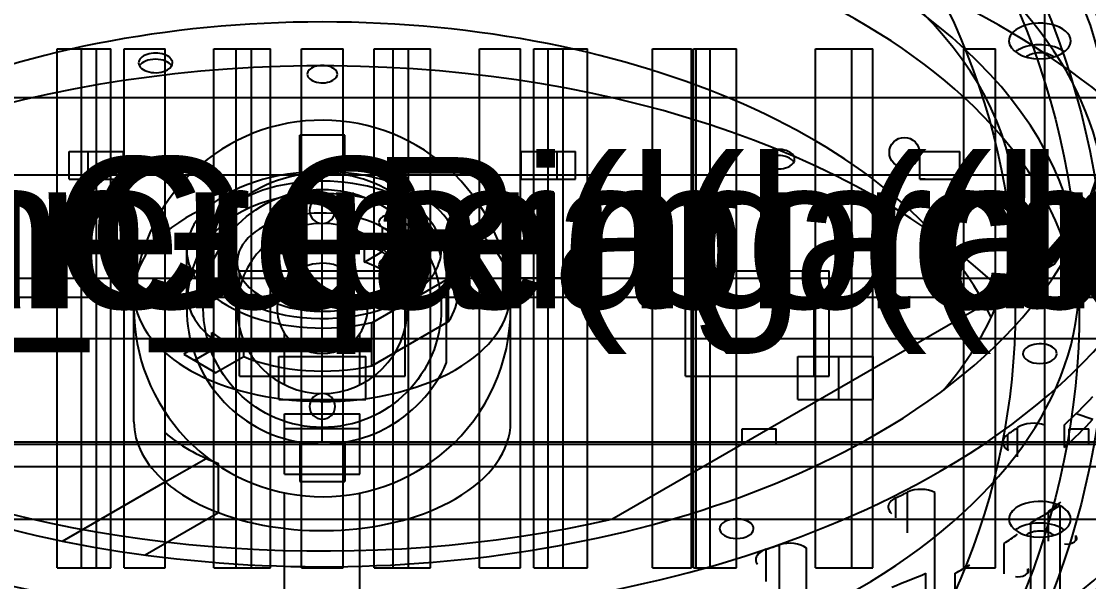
# Model space of a CAD drawing. Header units: millimetres. Extents: x 179.4 to 240.5, y 124.8 to 172.2.
# Drawn here: x 203.04 to 227.72, y 142.18 to 155.14 of the extents above; entities that cross this region are included whole.
import ezdxf
from ezdxf.enums import TextEntityAlignment as Align

# ---------------------------------------------------------------- set-up
doc = ezdxf.new("R2010")
doc.units = ezdxf.units.MM
for name, color, linetype in [('A_01_Base_Az_Retainer_Ring', 7, 'CONTINUOUS'), ('A_01_Base_Az_Ring_Gear', 7, 'CONTINUOUS'), ('A_01_Base_Base_Cup', 7, 'CONTINUOUS'), ('A_01_Base_Sensor_Sun_Gear', 7, 'CONTINUOUS'), ('V_01_Base_Az_Retainer_Ring_0', 7, 'CONTINUOUS'), ('V_01_Base_Az_Retainer_Ring_1', 7, 'CONTINUOUS'), ('V_01_Base_Az_Retainer_Ring_2', 7, 'CONTINUOUS'), ('V_01_Base_Az_Retainer_Ring_3', 7, 'CONTINUOUS'), ('V_01_Base_Az_Ring_Gear_0', 7, 'CONTINUOUS'), ('V_01_Base_Az_Ring_Gear_1', 7, 'CONTINUOUS'), ('V_01_Base_Az_Ring_Gear_2', 7, 'CONTINUOUS'), ('V_01_Base_Az_Ring_Gear_3', 7, 'CONTINUOUS'), ('V_01_Base_Base_Cup_0', 7, 'CONTINUOUS'), ('V_01_Base_Base_Cup_1', 7, 'CONTINUOUS'), ('V_01_Base_Base_Cup_2', 7, 'CONTINUOUS'), ('V_01_Base_Base_Cup_3', 7, 'CONTINUOUS'), ('V_01_Base_Sensor_Sun_Gear_0', 7, 'CONTINUOUS'), ('V_01_Base_Sensor_Sun_Gear_1', 7, 'CONTINUOUS'), ('V_01_Base_Sensor_Sun_Gear_2', 7, 'CONTINUOUS'), ('V_01_Base_Sensor_Sun_Gear_3', 7, 'CONTINUOUS')]:
    doc.layers.add(name, color=color, linetype=linetype)
doc.styles.get("Standard").update_dxf_attribs({"font": 'arial.ttf'})

msp = doc.modelspace()

# ---------------------------------------------------------------- linework, layer by layer
at = {"layer": 'V_01_Base_Az_Retainer_Ring_0'}
for points in [[(188.493, 149.197), (189.032, 149.197), (190.623, 149.197), (193.185, 149.197), (196.591, 149.197), (200.669, 149.197), (205.214, 149.197), (210, 149.197), (214.786, 149.197), (219.331, 149.197), (223.409, 149.197), (226.815, 149.197), (229.377, 149.197), (230.968, 149.197), (231.507, 149.197)], [(188.058, 148.761), (188.608, 148.761), (190.231, 148.761), (192.845, 148.761), (196.319, 148.761), (200.48, 148.761), (205.117, 148.761), (210, 148.761), (214.883, 148.761), (219.52, 148.761), (223.681, 148.761), (227.155, 148.761), (229.769, 148.761), (231.392, 148.761), (231.942, 148.761)], [(188.058, 147.803), (188.608, 147.803), (190.231, 147.803), (192.845, 147.803), (196.319, 147.803), (200.48, 147.803), (205.117, 147.803), (210, 147.803), (214.883, 147.803), (219.52, 147.803), (223.681, 147.803), (227.155, 147.803), (229.769, 147.803), (231.392, 147.803), (231.942, 147.803)]]:
    msp.add_open_spline(points, degree=1, dxfattribs=at)
at = {"layer": 'V_01_Base_Az_Retainer_Ring_1'}
for radius in [21.942, 21.942, 21.507, 17.501]:
    msp.add_circle((210, 148.5), radius, dxfattribs=at)
at = {"layer": 'V_01_Base_Az_Retainer_Ring_2'}
for points in [[(188.493, 149.197), (188.628, 149.197), (189.032, 149.197), (189.7, 149.197), (190.623, 149.197), (191.79, 149.197), (193.185, 149.197), (194.792, 149.197), (196.591, 149.197), (198.558, 149.197), (200.669, 149.197), (202.897, 149.197), (205.214, 149.197), (207.592, 149.197), (210, 149.197)], [(210, 149.197), (212.408, 149.197), (214.786, 149.197), (217.103, 149.197), (219.331, 149.197), (221.442, 149.197), (223.409, 149.197), (225.208, 149.197), (226.815, 149.197), (228.21, 149.197), (229.377, 149.197), (230.3, 149.197), (230.968, 149.197), (231.372, 149.197), (231.507, 149.197)], [(188.058, 148.761), (188.196, 148.761), (188.608, 148.761), (189.289, 148.761), (190.231, 148.761), (191.421, 148.761), (192.845, 148.761), (194.485, 148.761), (196.319, 148.761), (198.326, 148.761), (200.48, 148.761), (202.753, 148.761), (205.117, 148.761), (207.543, 148.761), (210, 148.761)], [(210, 148.761), (212.457, 148.761), (214.883, 148.761), (217.247, 148.761), (219.52, 148.761), (221.674, 148.761), (223.681, 148.761), (225.515, 148.761), (227.155, 148.761), (228.579, 148.761), (229.769, 148.761), (230.711, 148.761), (231.392, 148.761), (231.804, 148.761), (231.942, 148.761)], [(188.058, 147.803), (188.196, 147.803), (188.608, 147.803), (189.289, 147.803), (190.231, 147.803), (191.421, 147.803), (192.845, 147.803), (194.485, 147.803), (196.319, 147.803), (198.326, 147.803), (200.48, 147.803), (202.753, 147.803), (205.117, 147.803), (207.543, 147.803), (210, 147.803)], [(210, 147.803), (212.457, 147.803), (214.883, 147.803), (217.247, 147.803), (219.52, 147.803), (221.674, 147.803), (223.681, 147.803), (225.515, 147.803), (227.155, 147.803), (228.579, 147.803), (229.769, 147.803), (230.711, 147.803), (231.392, 147.803), (231.804, 147.803), (231.942, 147.803)]]:
    msp.add_open_spline(points, degree=1, dxfattribs=at)
msp.add_open_spline([(215.672, 149.197), (215.663, 149.197), (215.654, 149.197), (215.628, 149.197), (215.601, 149.197), (215.559, 149.197), (215.516, 149.197), (215.46, 149.197), (215.403, 149.197), (215.335, 149.197), (215.268, 149.197), (215.119, 149.197), (214.958, 149.197), (214.878, 149.197), (214.799, 149.197), (214.724, 149.197), (214.648, 149.197), (214.58, 149.197), (214.513, 149.197), (214.456, 149.197), (214.4, 149.197), (214.357, 149.197), (214.315, 149.197), (214.288, 149.197), (214.262, 149.197), (214.253, 149.197), (214.244, 149.197)], degree=2, knots=[1.570796, 1.570796, 1.570796, 1.795196, 1.795196, 2.019595, 2.019595, 2.243995, 2.243995, 2.468394, 2.468394, 2.692794, 2.692794, 3.141593, 3.141593, 3.365992, 3.365992, 3.590392, 3.590392, 3.814791, 3.814791, 4.039191, 4.039191, 4.26359, 4.26359, 4.48799, 4.48799, 4.712389, 4.712389, 4.712389], dxfattribs=at)
at = {"layer": 'V_01_Base_Az_Retainer_Ring_3'}
for centre, major_axis, start_param, end_param in [((210, 149.154), (21.507, 0), 0, 6.28318), ((210, 149.154), (17.501, 0), 0, 3.141593), ((210, 148.017), (17.501, 0), 0.056317, 3.085276), ((226.589, 154.684), (-0.714, 0), -0.785398, 0), ((226.589, 154.684), (-0.714, 0), -3.141593, -0.785398), ((226.589, 154.684), (-0.714, 0), 0, -3.141593), ((226.589, 154.185), (-0.714, 0), -0.785398, -0.650209), ((226.589, 154.185), (-0.714, 0), -2.491384, -0.785398), ((226.589, 154.185), (-0.392, 0), -0.785398, -0.615268), ((226.589, 154.185), (-0.392, 0), -2.526325, -0.785398), ((210, 149.154), (17.501, 0), 3.141593, 5.497787), ((210, 149.154), (17.501, 0), 5.497787, 0), ((210, 148.799), (21.942, 0), 3.141593, 5.497787), ((210, 148.799), (21.942, 0), 5.497787, 0), ((210, 148.017), (21.942, 0), 3.141593, 5.497787), ((210, 148.017), (21.942, 0), 5.497787, 0), ((226.589, 143.625), (-0.714, 0), -0.785398, 0), ((226.589, 143.625), (-0.714, 0), -3.141593, -0.785398), ((226.589, 143.625), (-0.714, 0), 0, -3.141593), ((226.589, 143.126), (-0.714, 0), -0.785398, -0.650209), ((226.589, 143.126), (-0.714, 0), -2.491384, -0.785398), ((226.589, 143.126), (-0.392, 0), -0.785398, -0.615268), ((226.589, 143.126), (-0.392, 0), -2.526325, -0.785398)]:
    msp.add_ellipse(centre, major_axis=major_axis, ratio=0.57735, start_param=start_param, end_param=end_param, dxfattribs=at)
msp.add_open_spline([(231.942, 148.799), (231.943, 150.073), (231.62, 151.344), (230.994, 152.552), (230.038, 154.404), (228.372, 156.105), (226.165, 157.508), (224.551, 158.536), (222.649, 159.406), (220.558, 160.074), (216.746, 161.299), (212.298, 161.836), (207.964, 161.596), (205.316, 161.453), (202.713, 161.026), (200.326, 160.342), (197.938, 159.659), (195.766, 158.719), (193.951, 157.581), (191.69, 156.166), (189.983, 154.441), (189.01, 152.56), (188.382, 151.349), (188.057, 150.075), (188.058, 148.799)], degree=3, knots=[0, 0, 0, 0, 0.092944, 0.092944, 0.092944, 0.235287, 0.235287, 0.235287, 0.339531, 0.339531, 0.339531, 0.529722, 0.529722, 0.529722, 0.645977, 0.645977, 0.645977, 0.762232, 0.762232, 0.762232, 0.906874, 0.906874, 0.906874, 1, 1, 1, 1], dxfattribs=at)
at = {"layer": 'V_01_Base_Az_Ring_Gear_0'}
for p, q in [((208.994, 146.393), (208.994, 147.386)), ((211.006, 146.393), (211.006, 147.386))]:
    msp.add_line(p, q, dxfattribs=at)
for points in [[(186.25, 151.586), (186.845, 151.586), (188.602, 151.586), (191.432, 151.586), (195.192, 151.586), (199.695, 151.586), (204.715, 151.586), (210, 151.586), (215.285, 151.586), (220.305, 151.586), (224.808, 151.586), (228.568, 151.586), (231.398, 151.586), (233.155, 151.586), (233.75, 151.586)], [(208.994, 147.386), (211.006, 147.386)], [(208.994, 146.393), (211.006, 146.393)], [(186.25, 145.414), (186.845, 145.414), (188.602, 145.414), (191.432, 145.414), (195.192, 145.414), (199.695, 145.414), (204.715, 145.414), (210, 145.414), (215.285, 145.414), (220.305, 145.414), (224.808, 145.414), (228.568, 145.414), (231.398, 145.414), (233.155, 145.414), (233.75, 145.414)]]:
    msp.add_open_spline(points, degree=1, dxfattribs=at)
at = {"layer": 'V_01_Base_Az_Ring_Gear_1'}
msp.add_circle((210, 148.5), 23.75, dxfattribs=at)
at = {"layer": 'V_01_Base_Az_Ring_Gear_2'}
for p, q in [((220.993, 146.393), (220.993, 147.386)), ((221.943, 146.393), (221.943, 147.386)), ((222.736, 146.393), (222.736, 147.386))]:
    msp.add_line(p, q, dxfattribs=at)
for points, degree in [([(186.25, 151.586), (186.399, 151.586), (186.845, 151.586), (187.583, 151.586), (188.602, 151.586), (189.89, 151.586), (191.432, 151.586), (193.206, 151.586), (195.192, 151.586), (197.364, 151.586), (199.695, 151.586), (202.156, 151.586), (204.715, 151.586), (207.341, 151.586), (210, 151.586)], 1), ([(210, 151.586), (212.659, 151.586), (215.285, 151.586), (217.844, 151.586), (220.305, 151.586), (222.636, 151.586), (224.808, 151.586), (226.794, 151.586), (228.568, 151.586), (230.11, 151.586), (231.398, 151.586), (232.417, 151.586), (233.155, 151.586), (233.601, 151.586), (233.75, 151.586)], 1), ([(210, 145.414), (210, 151.586)], 1), ([(220.993, 147.386), (221.886, 147.386), (222.736, 147.386)], 2), ([(220.993, 146.393), (221.886, 146.393), (222.736, 146.393)], 2), ([(186.25, 145.414), (186.399, 145.414), (186.845, 145.414), (187.583, 145.414), (188.602, 145.414), (189.89, 145.414), (191.432, 145.414), (193.206, 145.414), (195.192, 145.414), (197.364, 145.414), (199.695, 145.414), (202.156, 145.414), (204.715, 145.414), (207.341, 145.414), (210, 145.414)], 1), ([(210, 145.414), (212.659, 145.414), (215.285, 145.414), (217.844, 145.414), (220.305, 145.414), (222.636, 145.414), (224.808, 145.414), (226.794, 145.414), (228.568, 145.414), (230.11, 145.414), (231.398, 145.414), (232.417, 145.414), (233.155, 145.414), (233.601, 145.414), (233.75, 145.414)], 1)]:
    msp.add_open_spline(points, degree=degree, dxfattribs=at)
at = {"layer": 'V_01_Base_Az_Ring_Gear_3'}
for p, q in [((226.792, 143.118), (226.792, 143.805)), ((227.419, 143.132), (227.419, 143.246)), ((225.76, 142.36), (225.76, 143.066)), ((224.63, 141.646), (224.63, 142.377)), ((226.309, 142.384), (226.309, 142.481))]:
    msp.add_line(p, q, dxfattribs=at)
for centre, major_axis, start_param, end_param in [((210, 151.02), (23.75, 0), 0, 3.141593), ((210, 145.98), (22.167, 0), 0.373856, 2.767737), ((210, 151.02), (23.75, 0), 3.141593, 5.497787), ((210, 151.02), (23.75, 0), 5.497787, 0), ((210, 145.98), (23.75, 0), 3.141593, 5.497787), ((210, 145.98), (23.75, 0), 5.497787, 0), ((210, 151.02), (20.932, 0), 5.643383, 5.666351), ((210, 151.02), (20.932, 0), 5.564843, 5.587811), ((210, 151.02), (22.14, 0), 5.614578, 5.616616), ((227.24, 143.189), (0.204, 0), 5.61834, 0), ((227.24, 143.189), (0.204, 0), 0, 0.503958), ((227.213, 143.169), (0.204, 0), 4.44405, 5.612854), ((210, 151.02), (20.932, 0), 5.486303, 5.509271), ((226.123, 142.432), (0.204, 0), 5.5398, 0), ((226.123, 142.432), (0.204, 0), 0, 0.425419), ((226.093, 142.414), (0.204, 0), 4.36551, 5.534314), ((210, 151.02), (22.14, 0), 5.536038, 5.538076)]:
    msp.add_ellipse(centre, major_axis=major_axis, ratio=0.57735, start_param=start_param, end_param=end_param, dxfattribs=at)
at = {"layer": 'V_01_Base_Base_Cup_0'}
for p, q in [((204.144, 151.487), (204.144, 152.131)), ((204.58, 152.131), (204.58, 151.487)), ((205.405, 151.487), (205.405, 152.131)), ((214.595, 151.487), (214.595, 152.131)), ((215.42, 152.131), (215.42, 151.487)), ((215.856, 151.487), (215.856, 152.131)), ((223.815, 151.487), (223.815, 152.131)), ((224.738, 151.487), (224.738, 152.131)), ((208.084, 146.933), (208.084, 149.371)), ((211.916, 146.933), (211.916, 149.371)), ((209.129, 145.365), (209.129, 146.062)), ((210.871, 145.365), (210.871, 146.062)), ((227.263, 145.365), (227.263, 145.714)), ((227.717, 145.365), (227.717, 145.714)), ((209.129, 144.669), (209.129, 144.843)), ((210.871, 144.669), (210.871, 144.843))]:
    msp.add_line(p, q, dxfattribs=at)
for points, degree in [([(189.799, 153.376), (190.306, 153.376), (191.8, 153.376), (194.206, 153.376), (197.405, 153.376), (201.235, 153.376), (205.505, 153.376), (210, 153.376), (214.495, 153.376), (218.765, 153.376), (222.595, 153.376), (225.794, 153.376), (228.2, 153.376), (229.694, 153.376), (230.201, 153.376)], 1), ([(204.144, 152.131), (204.769, 152.131), (205.405, 152.131)], 2), ([(214.595, 152.131), (215.231, 152.131), (215.856, 152.131)], 2), ([(223.815, 152.131), (224.291, 152.131), (224.738, 152.131)], 2), ([(223.937, 152.131), (223.934, 152.131), (223.815, 152.131)], 2), ([(204.144, 151.487), (204.769, 151.487), (205.405, 151.487)], 2), ([(214.595, 151.487), (215.231, 151.487), (215.856, 151.487)], 2), ([(223.815, 151.487), (224.291, 151.487), (224.738, 151.487)], 2), ([(223.937, 151.487), (223.934, 151.487), (223.815, 151.487)], 2), ([(208.084, 149.371), (209.358, 149.371), (210.642, 149.371), (211.916, 149.371)], 3), ([(208.084, 146.933), (209.358, 146.933), (210.642, 146.933), (211.916, 146.933)], 3), ([(209.129, 146.062), (210.871, 146.062)], 1), ([(227.263, 145.714), (227.499, 145.714), (227.717, 145.714)], 2), ([(188.58, 145.365), (188.708, 145.365), (189.09, 145.365), (189.721, 145.365), (190.595, 145.365), (191.7, 145.365), (193.023, 145.365), (194.549, 145.365), (196.26, 145.365), (198.134, 145.365), (200.15, 145.365), (202.283, 145.365), (204.509, 145.365), (206.8, 145.365), (209.129, 145.365)], 1), ([(210.871, 145.365), (213.2, 145.365), (215.491, 145.365), (217.717, 145.365), (219.85, 145.365), (221.866, 145.365), (223.74, 145.365), (225.451, 145.365), (226.977, 145.365), (228.3, 145.365), (229.405, 145.365), (230.279, 145.365), (230.91, 145.365), (231.292, 145.365), (231.42, 145.365)], 1), ([(188.058, 144.843), (188.189, 144.843), (188.581, 144.843), (189.228, 144.843), (190.124, 144.843), (191.257, 144.843), (192.615, 144.843), (194.18, 144.843), (195.934, 144.843), (197.856, 144.843), (199.923, 144.843), (202.111, 144.843), (204.393, 144.843), (206.741, 144.843), (209.129, 144.843)], 1), ([(210.871, 144.843), (213.259, 144.843), (215.607, 144.843), (217.889, 144.843), (220.077, 144.843), (222.144, 144.843), (224.066, 144.843), (225.82, 144.843), (227.385, 144.843), (228.743, 144.843), (229.876, 144.843), (230.772, 144.843), (231.419, 144.843), (231.811, 144.843), (231.942, 144.843)], 1), ([(209.129, 144.669), (210.871, 144.669)], 1), ([(188.058, 143.624), (188.608, 143.624), (190.231, 143.624), (192.845, 143.624), (196.319, 143.624), (200.48, 143.624), (205.117, 143.624), (210, 143.624), (214.883, 143.624), (219.52, 143.624), (223.681, 143.624), (227.155, 143.624), (229.769, 143.624), (231.392, 143.624), (231.942, 143.624)], 1)]:
    msp.add_open_spline(points, degree=degree, dxfattribs=at)
for points, degree, knots in [([(210.871, 145.714), (210.826, 145.714), (210.781, 145.714), (210.729, 145.714), (210.676, 145.714), (210.617, 145.714), (210.558, 145.714), (210.493, 145.714), (210.428, 145.714), (210.359, 145.714), (210.29, 145.714), (210.147, 145.714), (210, 145.714), (209.853, 145.714), (209.71, 145.714), (209.641, 145.714), (209.572, 145.714), (209.507, 145.714), (209.442, 145.714), (209.383, 145.714), (209.324, 145.714), (209.271, 145.714), (209.219, 145.714), (209.174, 145.714), (209.129, 145.714)], 2, [0.585686, 0.585686, 0.585686, 0.726416, 0.726416, 0.867146, 0.867146, 1.007876, 1.007876, 1.148606, 1.148606, 1.289336, 1.289336, 1.570796, 1.570796, 1.852257, 1.852257, 1.992987, 1.992987, 2.133717, 2.133717, 2.274447, 2.274447, 2.415177, 2.415177, 2.555907, 2.555907, 2.555907]), ([(209.129, 144.843), (209.129, 144.983), (209.129, 145.123), (209.129, 145.22), (209.129, 145.315), (209.129, 145.364), (209.129, 145.365)], 3, [0, 0, 0, 0, 0.512514, 0.512514, 0.512514, 1, 1, 1, 1]), ([(210.871, 144.843), (210.871, 144.983), (210.871, 145.123), (210.871, 145.22), (210.871, 145.315), (210.871, 145.364), (210.871, 145.365)], 3, [0, 0, 0, 0, 0.512514, 0.512514, 0.512514, 1, 1, 1, 1]), ([(227.263, 145.365), (227.281, 145.365), (227.298, 145.365), (227.316, 145.365), (227.34, 145.365), (227.363, 145.365), (227.387, 145.365), (227.416, 145.365), (227.445, 145.365), (227.474, 145.365), (227.507, 145.365), (227.54, 145.365), (227.573, 145.365), (227.679, 145.365), (227.794, 145.365), (227.906, 145.365), (227.942, 145.365), (227.978, 145.365), (228.014, 145.365), (228.047, 145.365), (228.081, 145.365), (228.114, 145.365), (228.143, 145.365), (228.172, 145.365), (228.201, 145.365), (228.225, 145.365), (228.249, 145.365), (228.273, 145.365), (228.291, 145.365), (228.309, 145.365), (228.327, 145.365), (228.338, 145.365), (228.349, 145.365), (228.36, 145.365), (228.363, 145.365), (228.367, 145.365), (228.371, 145.365)], 3, [3.526521, 3.526521, 3.526521, 3.526521, 3.723426, 3.723426, 3.723426, 3.920331, 3.920331, 3.920331, 4.117235, 4.117235, 4.117235, 4.31414, 4.31414, 4.31414, 4.904853, 4.904853, 4.904853, 5.101758, 5.101758, 5.101758, 5.298663, 5.298663, 5.298663, 5.495567, 5.495567, 5.495567, 5.692472, 5.692472, 5.692472, 5.889376, 5.889376, 5.889376, 6.086281, 6.086281, 6.086281, 6.283185, 6.283185, 6.283185, 6.283185])]:
    msp.add_open_spline(points, degree=degree, knots=knots, dxfattribs=at)
at = {"layer": 'V_01_Base_Base_Cup_1'}
for p, q in [((210.522, 152.505), (209.478, 152.505)), ((209.478, 151.591), (209.478, 152.505)), ((210.522, 151.591), (210.522, 152.505)), ((212.873, 147.247), (212.873, 149.753)), ((209.129, 146.735), (209.129, 147.922)), ((210.871, 146.735), (210.871, 147.922)), ((209.478, 145.409), (209.478, 144.495)), ((210.522, 145.409), (210.522, 144.495)), ((209.478, 144.495), (210.522, 144.495)), ((209.129, 132.502), (209.129, 144.234)), ((210.871, 132.502), (210.871, 144.234))]:
    msp.add_line(p, q, dxfattribs=at)
for centre, radius in [((210, 148.5), 20.201), ((210, 148.5), 18.111), ((210, 148.5), 16.021), ((223.457, 152.106), 0.348), ((210, 148.5), 2.751)]:
    msp.add_circle(centre, radius, dxfattribs=at)
for centre, radius, start, end in [((210, 148.5), 21.942, 0, -92.2742), ((210, 148.5), 21.942, 0, -92.2742), ((210, 148.5), 21.42, 0, -92.3297), ((210, 148.5), 4.354, 48.7001, -48.7001), ((210, 148.5), 4.354, 0, 48.7001), ((210, 148.5), 3.135, 23.5565, -23.5565), ((210, 150.764), 0.296, -90, 180), ((210, 150.764), 0.296, 180, -90), ((210, 148.5), 1.968, 90, -90), ((210, 148.5), 1.968, 89.9934, 90.0066), ((210, 148.5), 1.968, 0, 90), ((210, 148.5), 1.045, 0, -146.4427), ((210, 148.5), 1.968, -90, 0), ((210, 148.5), 21.942, -87.7258, 0), ((210, 148.5), 1.045, -33.5573, 0), ((210, 148.5), 21.942, -87.7258, 0), ((210, 148.5), 21.42, -87.6703, 0), ((210, 148.5), 4.354, -48.7001, 0), ((210, 148.5), 1.045, -146.4427, -33.5573), ((210, 146.236), 0.296, 90, 180), ((210, 146.236), 0.296, 180, 90)]:
    msp.add_arc(centre, radius, start, end, dxfattribs=at)
at = {"layer": 'V_01_Base_Base_Cup_2'}
for p, q in [((204.144, 151.487), (204.144, 152.131)), ((204.58, 152.131), (204.58, 151.487)), ((205.405, 151.487), (205.405, 152.131)), ((214.595, 151.487), (214.595, 152.131)), ((215.42, 152.131), (215.42, 151.487)), ((215.856, 151.487), (215.856, 152.131)), ((223.815, 151.487), (223.815, 152.131)), ((224.738, 151.487), (224.738, 152.131)), ((218.396, 146.933), (218.396, 149.371)), ((221.367, 146.933), (221.367, 149.371)), ((221.714, 146.933), (221.714, 149.371)), ((219.705, 145.365), (219.705, 145.714)), ((220.49, 145.365), (220.49, 145.714))]:
    msp.add_line(p, q, dxfattribs=at)
for points, degree in [([(189.799, 153.376), (189.926, 153.376), (190.306, 153.376), (190.933, 153.376), (191.8, 153.376), (192.896, 153.376), (194.206, 153.376), (195.716, 153.376), (197.405, 153.376), (199.253, 153.376), (201.235, 153.376), (203.328, 153.376), (205.505, 153.376), (207.738, 153.376), (210, 153.376)], 1), ([(210, 153.376), (212.262, 153.376), (214.495, 153.376), (216.672, 153.376), (218.765, 153.376), (220.747, 153.376), (222.595, 153.376), (224.284, 153.376), (225.794, 153.376), (227.104, 153.376), (228.2, 153.376), (229.067, 153.376), (229.694, 153.376), (230.074, 153.376), (230.201, 153.376)], 1), ([(204.144, 152.131), (204.769, 152.131), (205.405, 152.131)], 2), ([(214.595, 152.131), (215.231, 152.131), (215.856, 152.131)], 2), ([(223.815, 152.131), (224.291, 152.131), (224.738, 152.131)], 2), ([(223.937, 152.131), (223.934, 152.131), (223.815, 152.131)], 2), ([(204.144, 151.487), (204.769, 151.487), (205.405, 151.487)], 2), ([(214.595, 151.487), (215.231, 151.487), (215.856, 151.487)], 2), ([(223.815, 151.487), (224.291, 151.487), (224.738, 151.487)], 2), ([(223.937, 151.487), (223.934, 151.487), (223.815, 151.487)], 2), ([(218.396, 149.371), (219.559, 149.371), (220.671, 149.371), (221.714, 149.371)], 3), ([(218.396, 146.933), (219.559, 146.933), (220.671, 146.933), (221.714, 146.933)], 3), ([(219.705, 145.714), (220.103, 145.714), (220.49, 145.714)], 2), ([(188.598, 145.365), (188.821, 145.365), (189.296, 145.365), (190.019, 145.365), (190.98, 145.365), (192.167, 145.365), (193.568, 145.365), (195.165, 145.365), (196.939, 145.365), (198.869, 145.365), (200.931, 145.365), (203.102, 145.365), (205.355, 145.365), (207.664, 145.365), (210, 145.365)], 1), ([(210, 145.365), (212.398, 145.365), (214.766, 145.365), (217.074, 145.365), (219.294, 145.365), (221.396, 145.365), (223.355, 145.365), (225.146, 145.365), (226.747, 145.365), (228.137, 145.365), (229.298, 145.365), (230.218, 145.365), (230.883, 145.365), (231.285, 145.365), (231.42, 145.365)], 1), ([(220.849, 145.365), (222.016, 145.365), (223.124, 145.365), (224.167, 145.365), (225.141, 145.365), (226.041, 145.365), (226.861, 145.365), (227.599, 145.365), (228.25, 145.365), (228.812, 145.365), (229.281, 145.365), (229.656, 145.365), (229.934, 145.365), (230.114, 145.365), (230.196, 145.365)], 1), ([(188.075, 144.843), (188.301, 144.843), (188.786, 144.843), (189.525, 144.843), (190.509, 144.843), (191.725, 144.843), (193.16, 144.843), (194.796, 144.843), (196.613, 144.843), (198.591, 144.843), (200.704, 144.843), (202.929, 144.843), (205.239, 144.843), (207.605, 144.843), (210, 144.843)], 1), ([(210, 144.843), (212.457, 144.843), (214.883, 144.843), (217.247, 144.843), (219.52, 144.843), (221.674, 144.843), (223.681, 144.843), (225.515, 144.843), (227.155, 144.843), (228.579, 144.843), (229.769, 144.843), (230.711, 144.843), (231.392, 144.843), (231.804, 144.843), (231.942, 144.843)], 1), ([(188.058, 143.624), (188.196, 143.624), (188.608, 143.624), (189.289, 143.624), (190.231, 143.624), (191.421, 143.624), (192.845, 143.624), (194.485, 143.624), (196.319, 143.624), (198.326, 143.624), (200.48, 143.624), (202.753, 143.624), (205.117, 143.624), (207.543, 143.624), (210, 143.624)], 1), ([(210, 143.624), (212.457, 143.624), (214.883, 143.624), (217.247, 143.624), (219.52, 143.624), (221.674, 143.624), (223.681, 143.624), (225.515, 143.624), (227.155, 143.624), (228.579, 143.624), (229.769, 143.624), (230.711, 143.624), (231.392, 143.624), (231.804, 143.624), (231.942, 143.624)], 1)]:
    msp.add_open_spline(points, degree=degree, dxfattribs=at)
msp.add_open_spline([(210, 145.365), (211.686, 145.365), (213.371, 145.365), (215.006, 145.365), (215.472, 145.365), (215.934, 145.365), (216.392, 145.365), (216.619, 145.365), (216.847, 145.365), (217.074, 145.365), (217.298, 145.365), (217.522, 145.365), (217.746, 145.365), (217.967, 145.365), (218.187, 145.365), (218.408, 145.365), (218.625, 145.365), (218.843, 145.365), (219.06, 145.365), (219.273, 145.365), (219.486, 145.365), (219.7, 145.365)], degree=3, knots=[0, 0, 0, 0, 0.2504256, 0.2504256, 0.2504256, 0.3219758, 0.3219758, 0.3219758, 0.3577509, 0.3577509, 0.3577509, 0.393526, 0.393526, 0.393526, 0.4293011, 0.4293011, 0.4293011, 0.4650762, 0.4650762, 0.4650762, 0.5008513, 0.5008513, 0.5008513, 0.5008513], dxfattribs=at)
at = {"layer": 'V_01_Base_Base_Cup_3'}
for p, q in [((211.391, 149.799), (211.391, 150.375)), ((213.202, 150.282), (212.986, 150.407)), ((213.074, 150.209), (213.202, 150.282)), ((206.865, 148.861), (206.865, 149.856)), ((210.972, 149.571), (210.972, 149.983)), ((210.972, 149.571), (211.379, 149.806)), ((213.135, 148.861), (213.135, 149.856)), ((211.711, 149.145), (211.711, 149.557)), ((211.391, 149.236), (211.391, 149.387)), ((211.146, 148.171), (212.918, 149.194)), ((211.391, 148.768), (211.391, 149.236)), ((212.918, 148.199), (212.918, 149.194)), ((205.646, 145.875), (205.646, 148.861)), ((214.354, 145.875), (214.354, 148.861)), ((208.609, 148.526), (208.609, 148.768)), ((211.146, 147.176), (212.918, 148.199)), ((211.146, 147.176), (211.146, 148.171)), ((207.445, 147.812), (206.798, 147.439)), ((207.445, 147.812), (207.445, 147.947)), ((207.771, 147.723), (207.039, 147.3)), ((206.798, 147.439), (207.537, 147.012)), ((208.184, 147.385), (207.537, 147.012)), ((208.184, 147.385), (208.184, 147.521)), ((227.426, 146.068), (227.812, 145.939)), ((206.368, 144.489), (206.368, 145.626)), ((227.159, 145.286), (227.159, 145.812)), ((206.368, 144.489), (207.313, 145.034)), ((207.599, 143.778), (207.599, 144.915)), ((203.996, 143.119), (206.368, 144.489)), ((205.904, 142.799), (207.599, 143.778))]:
    msp.add_line(p, q, dxfattribs=at)
for centre, major_axis, start_param, end_param in [((210, 152.984), (20.201, 0), 0, 3.141593), ((210, 152.984), (18.111, 0), 0, 3.141593), ((210, 150.709), (18.111, 0), 0.109001, 3.032591), ((210, 150.709), (16.021, 0), 0, 3.141593), ((210, 145.875), (16.021, 0), 0.264392, 2.877201), ((206.146, 154.178), (0.392, 0), 0, 3.141593), ((206.146, 154.037), (0.392, 0), 0.316379, 2.825214), ((206.146, 154.178), (0.392, 0), 3.141593, 5.497787), ((206.146, 154.178), (0.392, 0), 5.497787, 0), ((210, 153.918), (0.348, 0), 0, 3.141593), ((210, 153.918), (0.348, 0), 3.141593, 5.497787), ((210, 153.918), (0.348, 0), 5.497787, 0), ((210, 152.984), (20.201, 0), 3.141593, 5.497787), ((210, 152.984), (18.111, 0), 3.141593, 5.497787), ((210, 152.984), (18.111, 0), 5.497787, 0), ((210, 152.984), (20.201, 0), 5.497787, 0), ((220.528, 151.953), (0.392, 0), 0, 3.141593), ((220.528, 151.812), (0.392, 0), 0.316379, 2.825214), ((220.528, 151.953), (0.392, 0), 3.141593, 5.497787), ((220.528, 151.953), (0.392, 0), 5.497787, 0), ((210, 149.856), (3.135, 0), 0, 3.141593), ((210, 149.856), (2.751, 0), 0, 3.141593), ((210, 149.571), (2.751, 0), 0.089627, 3.051966), ((210, 148.861), (4.354, 0), 2.204058, 3.141593), ((210, 149.571), (1.968, 0), 0.785398, 3.141593), ((210, 148.861), (4.354, 0), 0.064579, 0.937535), ((211.601, 150.496), (-0.296, 0), -0.785398, 0), ((211.601, 150.496), (-0.296, 0), -3.141593, -0.785398), ((210, 150.709), (16.021, 0), 5.825423, 0), ((210, 146.443), (21.42, 0), 5.497787, 0.338995), ((211.601, 150.496), (-0.296, 0), 0, -5.497787), ((211.601, 150.496), (-0.296, 0), -5.497787, -3.141593), ((210, 149.571), (1.968, 0), 0, 0.785398), ((210, 149.856), (3.135, 0), 3.141593, 5.086649), ((210, 149.856), (2.751, 0), 3.141593, 5.497787), ((210, 148.996), (1.968, 0), 0.785398, 1.054107), ((210, 148.996), (1.968, 0), 0.516689, 0.785398), ((210, 149.856), (2.751, 0), 5.497787, 0), ((210, 149.856), (3.135, 0), 5.908925, 0), ((210, 149.571), (1.968, 0), 3.141593, 3.926991), ((210, 148.583), (1.968, 0), 0.785398, 1.054107), ((211.601, 149.507), (-0.296, 0), -0.785398, 0), ((211.601, 149.507), (-0.296, 0), -1.479241, -0.785398), ((210, 149.571), (1.968, 0), 5.497787, 0), ((211.601, 149.357), (-0.296, 0), -1.952024, -0.785398), ((211.601, 149.507), (-0.296, 0), 0, -5.497787), ((211.601, 149.357), (-0.296, 0), -0.785398, -0.456603), ((210, 148.583), (1.968, 0), 0.516689, 0.785398), ((211.601, 149.507), (-0.296, 0), -5.497787, -4.331161), ((210, 148.861), (4.354, 0), 3.141593, 4.64781), ((210, 148.861), (3.135, 0), 3.141593, 3.759543), ((208.399, 148.647), (-0.296, 0), -2.356194, -0.785398), ((210, 148.861), (3.135, 0), 5.908925, 0), ((210, 148.861), (4.354, 0), 5.497787, 0), ((210, 148.861), (4.354, 0), 0, 0.064579), ((208.399, 148.647), (-0.296, 0), -0.785398, -0.300623), ((208.399, 148.647), (-0.296, 0), -4.146663, -3.141593), ((210, 149.571), (1.968, 0), 3.926991, 5.497787), ((208.399, 148.647), (-0.296, 0), -3.141593, -2.356194), ((210, 148.996), (3.135, 0), 3.759543, 4.094439), ((226.589, 147.454), (-0.392, 0), -0.785398, 0), ((226.589, 147.454), (-0.392, 0), -3.141593, -0.785398), ((210, 148.861), (3.135, 0), 4.094439, 5.086649), ((226.589, 147.454), (-0.392, 0), 0, -3.141593), ((210, 148.861), (4.354, 0), 4.64781, 5.497787), ((210, 151.967), (20.201, 0), 5.727253, 5.79192), ((210, 145.875), (4.354, 0), 3.141593, 3.725633), ((210, 145.875), (4.354, 0), 5.497787, 0), ((210, 146.017), (21.942, 0), 5.497787, 0), ((210, 151.441), (20.201, 0), 5.727253, 5.79192), ((210, 147.012), (4.354, 0), 3.725633, 4.128349), ((210, 145.021), (21.942, 0), 3.141593, 5.497787), ((210, 145.021), (21.942, 0), 5.497787, 0), ((210, 145.875), (4.354, 0), 3.725633, 4.128349), ((210, 145.875), (4.354, 0), 4.128349, 5.497787), ((219.578, 143.406), (-0.392, 0), -3.141593, -0.785398), ((219.578, 143.406), (-0.392, 0), -0.785398, 0), ((219.578, 143.406), (-0.392, 0), 0, -3.141593), ((210, 146.443), (20.201, 0), 5.497787, 5.99895)]:
    msp.add_ellipse(centre, major_axis=major_axis, ratio=0.57735, start_param=start_param, end_param=end_param, dxfattribs=at)
at = {"layer": 'V_01_Base_Sensor_Sun_Gear_0'}
for p, q in [((203.867, 142.5), (203.867, 154.5)), ((204.435, 142.5), (204.435, 154.5)), ((204.78, 142.5), (204.78, 154.5)), ((205.421, 142.5), (205.421, 154.5)), ((206.368, 142.5), (206.368, 154.5)), ((207.495, 142.5), (207.495, 154.5)), ((208.006, 142.5), (208.006, 154.5)), ((208.362, 142.5), (208.362, 154.5)), ((208.8, 142.5), (208.8, 154.5)), ((209.519, 142.5), (209.519, 154.5)), ((210.481, 142.5), (210.481, 154.5)), ((211.2, 142.5), (211.2, 154.5)), ((211.638, 142.5), (211.638, 154.5)), ((211.994, 142.5), (211.994, 154.5)), ((212.505, 142.5), (212.505, 154.5)), ((213.632, 142.5), (213.632, 154.5)), ((214.579, 142.5), (214.579, 154.5)), ((215.22, 142.5), (215.22, 154.5)), ((215.565, 142.5), (215.565, 154.5)), ((216.133, 142.5), (216.133, 154.5)), ((217.634, 142.5), (217.634, 154.5)), ((218.538, 142.5), (218.538, 154.5)), ((218.643, 142.5), (218.643, 154.5)), ((218.967, 142.5), (218.967, 154.5)), ((219.576, 142.5), (219.576, 154.5)), ((221.405, 142.5), (221.405, 154.5)), ((222.238, 142.5), (222.238, 154.5)), ((222.727, 142.5), (222.727, 154.5)), ((224.829, 142.5), (224.829, 154.5)), ((225.565, 142.5), (225.565, 154.5))]:
    msp.add_line(p, q, dxfattribs=at)
for points, knots in [([(203.867, 154.5), (203.91, 154.5), (203.993, 154.5), (204.097, 154.5), (204.201, 154.5), (204.323, 154.5), (204.435, 154.5)], [0, 0, 0, 0, 0.732308, 0.732308, 0.732308, 1.464617, 1.464617, 1.464617, 1.464617]), ([(207.495, 154.5), (207.519, 154.5), (207.585, 154.5), (207.678, 154.5), (207.772, 154.5), (207.891, 154.5), (208.006, 154.5)], [0, 0, 0, 0, 0.732308, 0.732308, 0.732308, 1.464617, 1.464617, 1.464617, 1.464617]), ([(208.362, 154.5), (208.478, 154.5), (208.589, 154.5), (208.669, 154.5), (208.749, 154.5), (208.796, 154.5), (208.8, 154.5)], [0, 0, 0, 0, 0.73229, 0.73229, 0.73229, 1.46458, 1.46458, 1.46458, 1.46458]), ([(211.2, 154.5), (211.204, 154.5), (211.251, 154.5), (211.331, 154.5), (211.411, 154.5), (211.522, 154.5), (211.638, 154.5)], [0, 0, 0, 0, 0.732308, 0.732308, 0.732308, 1.464617, 1.464617, 1.464617, 1.464617]), ([(211.994, 154.5), (212.109, 154.5), (212.228, 154.5), (212.321, 154.5), (212.415, 154.5), (212.481, 154.5), (212.505, 154.5)], [0, 0, 0, 0, 0.73229, 0.73229, 0.73229, 1.46458, 1.46458, 1.46458, 1.46458]), ([(215.565, 154.5), (215.677, 154.5), (215.799, 154.5), (215.903, 154.5), (216.007, 154.5), (216.09, 154.5), (216.133, 154.5)], [0, 0, 0, 0, 0.73229, 0.73229, 0.73229, 1.46458, 1.46458, 1.46458, 1.46458]), ([(203.867, 142.5), (203.91, 142.5), (203.993, 142.5), (204.097, 142.5), (204.201, 142.5), (204.323, 142.5), (204.435, 142.5)], [0, 0, 0, 0, 0.732308, 0.732308, 0.732308, 1.464617, 1.464617, 1.464617, 1.464617]), ([(207.495, 142.5), (207.519, 142.5), (207.585, 142.5), (207.678, 142.5), (207.772, 142.5), (207.891, 142.5), (208.006, 142.5)], [0, 0, 0, 0, 0.732308, 0.732308, 0.732308, 1.464617, 1.464617, 1.464617, 1.464617]), ([(208.362, 142.5), (208.478, 142.5), (208.589, 142.5), (208.669, 142.5), (208.749, 142.5), (208.796, 142.5), (208.8, 142.5)], [0, 0, 0, 0, 0.73229, 0.73229, 0.73229, 1.46458, 1.46458, 1.46458, 1.46458]), ([(211.2, 142.5), (211.204, 142.5), (211.251, 142.5), (211.331, 142.5), (211.411, 142.5), (211.522, 142.5), (211.638, 142.5)], [0, 0, 0, 0, 0.732308, 0.732308, 0.732308, 1.464617, 1.464617, 1.464617, 1.464617]), ([(211.994, 142.5), (212.109, 142.5), (212.228, 142.5), (212.321, 142.5), (212.415, 142.5), (212.481, 142.5), (212.505, 142.5)], [0, 0, 0, 0, 0.73229, 0.73229, 0.73229, 1.46458, 1.46458, 1.46458, 1.46458]), ([(215.565, 142.5), (215.677, 142.5), (215.799, 142.5), (215.903, 142.5), (216.007, 142.5), (216.09, 142.5), (216.133, 142.5)], [0, 0, 0, 0, 0.73229, 0.73229, 0.73229, 1.46458, 1.46458, 1.46458, 1.46458])]:
    msp.add_open_spline(points, degree=3, knots=knots, dxfattribs=at)
for points, degree in [([(204.435, 154.5), (204.78, 154.5)], 1), ([(204.78, 154.5), (204.929, 154.5), (205.056, 154.5), (205.108, 154.5)], 3), ([(205.108, 142.5), (205.108, 154.5)], 1), ([(205.421, 154.5), (206.368, 154.5)], 1), ([(208.006, 154.5), (208.362, 154.5)], 1), ([(209.519, 154.5), (210.481, 154.5)], 1), ([(211.638, 154.5), (211.994, 154.5)], 1), ([(213.632, 154.5), (214.579, 154.5)], 1), ([(214.892, 154.5), (214.944, 154.5), (215.071, 154.5), (215.22, 154.5)], 3), ([(214.892, 142.5), (214.892, 154.5)], 1), ([(215.22, 154.5), (215.565, 154.5)], 1), ([(217.634, 154.5), (218.09, 154.5), (218.538, 154.5)], 2), ([(218.583, 154.5), (218.643, 154.5)], 1), ([(218.583, 142.5), (218.583, 154.5)], 1), ([(218.643, 154.5), (218.967, 154.5)], 1), ([(218.967, 154.5), (219.177, 154.5), (219.456, 154.5), (219.576, 154.5)], 3), ([(221.405, 154.5), (221.826, 154.5), (222.238, 154.5)], 2), ([(222.238, 154.5), (222.41, 154.5), (222.609, 154.5), (222.727, 154.5)], 3), ([(224.829, 154.5), (225.203, 154.5), (225.565, 154.5)], 2), ([(204.435, 142.5), (204.78, 142.5)], 1), ([(204.78, 142.5), (204.929, 142.5), (205.056, 142.5), (205.108, 142.5)], 3), ([(205.421, 142.5), (206.368, 142.5)], 1), ([(208.006, 142.5), (208.362, 142.5)], 1), ([(209.519, 142.5), (210.481, 142.5)], 1), ([(211.638, 142.5), (211.994, 142.5)], 1), ([(213.632, 142.5), (214.579, 142.5)], 1), ([(214.892, 142.5), (214.944, 142.5), (215.071, 142.5), (215.22, 142.5)], 3), ([(215.22, 142.5), (215.565, 142.5)], 1), ([(217.634, 142.5), (218.09, 142.5), (218.538, 142.5)], 2), ([(218.583, 142.5), (218.643, 142.5)], 1), ([(218.643, 142.5), (218.967, 142.5)], 1), ([(218.967, 142.5), (219.177, 142.5), (219.456, 142.5), (219.576, 142.5)], 3), ([(221.405, 142.5), (221.826, 142.5), (222.238, 142.5)], 2), ([(222.238, 142.5), (222.41, 142.5), (222.609, 142.5), (222.727, 142.5)], 3), ([(224.829, 142.5), (225.203, 142.5), (225.565, 142.5)], 2)]:
    msp.add_open_spline(points, degree=degree, dxfattribs=at)
at = {"layer": 'V_01_Base_Sensor_Sun_Gear_1'}
msp.add_line((226.7, 141.265), (226.7, 155.735), dxfattribs=at)
msp.add_arc((210, 148.5), 18.2, 23.4248, -23.4248, dxfattribs=at)
at = {"layer": 'V_01_Base_Sensor_Sun_Gear_2'}
for p, q in [((203.867, 142.5), (203.867, 154.5)), ((204.435, 142.5), (204.435, 154.5)), ((204.78, 142.5), (204.78, 154.5)), ((205.421, 142.5), (205.421, 154.5)), ((206.368, 142.5), (206.368, 154.5)), ((207.495, 142.5), (207.495, 154.5)), ((208.006, 142.5), (208.006, 154.5)), ((208.362, 142.5), (208.362, 154.5)), ((208.8, 142.5), (208.8, 154.5)), ((209.519, 142.5), (209.519, 154.5)), ((210.481, 142.5), (210.481, 154.5)), ((211.2, 142.5), (211.2, 154.5)), ((211.638, 142.5), (211.638, 154.5)), ((211.994, 142.5), (211.994, 154.5)), ((212.505, 142.5), (212.505, 154.5)), ((213.632, 142.5), (213.632, 154.5)), ((214.579, 142.5), (214.579, 154.5)), ((215.22, 142.5), (215.22, 154.5)), ((215.565, 142.5), (215.565, 154.5)), ((216.133, 142.5), (216.133, 154.5)), ((217.634, 142.5), (217.634, 154.5)), ((218.538, 142.5), (218.538, 154.5)), ((218.643, 142.5), (218.643, 154.5)), ((218.967, 142.5), (218.967, 154.5)), ((219.576, 142.5), (219.576, 154.5)), ((221.405, 142.5), (221.405, 154.5)), ((222.238, 142.5), (222.238, 154.5)), ((222.727, 142.5), (222.727, 154.5)), ((224.829, 142.5), (224.829, 154.5)), ((225.565, 142.5), (225.565, 154.5))]:
    msp.add_line(p, q, dxfattribs=at)
for points, knots in [([(203.867, 154.5), (203.91, 154.5), (203.993, 154.5), (204.097, 154.5), (204.201, 154.5), (204.323, 154.5), (204.435, 154.5)], [0, 0, 0, 0, 0.732308, 0.732308, 0.732308, 1.464617, 1.464617, 1.464617, 1.464617]), ([(207.495, 154.5), (207.519, 154.5), (207.585, 154.5), (207.678, 154.5), (207.772, 154.5), (207.891, 154.5), (208.006, 154.5)], [0, 0, 0, 0, 0.732308, 0.732308, 0.732308, 1.464617, 1.464617, 1.464617, 1.464617]), ([(208.362, 154.5), (208.478, 154.5), (208.589, 154.5), (208.669, 154.5), (208.749, 154.5), (208.796, 154.5), (208.8, 154.5)], [0, 0, 0, 0, 0.73229, 0.73229, 0.73229, 1.46458, 1.46458, 1.46458, 1.46458]), ([(211.2, 154.5), (211.204, 154.5), (211.251, 154.5), (211.331, 154.5), (211.411, 154.5), (211.522, 154.5), (211.638, 154.5)], [0, 0, 0, 0, 0.732308, 0.732308, 0.732308, 1.464617, 1.464617, 1.464617, 1.464617]), ([(211.994, 154.5), (212.109, 154.5), (212.228, 154.5), (212.321, 154.5), (212.415, 154.5), (212.481, 154.5), (212.505, 154.5)], [0, 0, 0, 0, 0.73229, 0.73229, 0.73229, 1.46458, 1.46458, 1.46458, 1.46458]), ([(215.565, 154.5), (215.677, 154.5), (215.799, 154.5), (215.903, 154.5), (216.007, 154.5), (216.09, 154.5), (216.133, 154.5)], [0, 0, 0, 0, 0.73229, 0.73229, 0.73229, 1.46458, 1.46458, 1.46458, 1.46458]), ([(203.867, 142.5), (203.91, 142.5), (203.993, 142.5), (204.097, 142.5), (204.201, 142.5), (204.323, 142.5), (204.435, 142.5)], [0, 0, 0, 0, 0.732308, 0.732308, 0.732308, 1.464617, 1.464617, 1.464617, 1.464617]), ([(207.495, 142.5), (207.519, 142.5), (207.585, 142.5), (207.678, 142.5), (207.772, 142.5), (207.891, 142.5), (208.006, 142.5)], [0, 0, 0, 0, 0.732308, 0.732308, 0.732308, 1.464617, 1.464617, 1.464617, 1.464617]), ([(208.362, 142.5), (208.478, 142.5), (208.589, 142.5), (208.669, 142.5), (208.749, 142.5), (208.796, 142.5), (208.8, 142.5)], [0, 0, 0, 0, 0.73229, 0.73229, 0.73229, 1.46458, 1.46458, 1.46458, 1.46458]), ([(211.2, 142.5), (211.204, 142.5), (211.251, 142.5), (211.331, 142.5), (211.411, 142.5), (211.522, 142.5), (211.638, 142.5)], [0, 0, 0, 0, 0.732308, 0.732308, 0.732308, 1.464617, 1.464617, 1.464617, 1.464617]), ([(211.994, 142.5), (212.109, 142.5), (212.228, 142.5), (212.321, 142.5), (212.415, 142.5), (212.481, 142.5), (212.505, 142.5)], [0, 0, 0, 0, 0.73229, 0.73229, 0.73229, 1.46458, 1.46458, 1.46458, 1.46458]), ([(215.565, 142.5), (215.677, 142.5), (215.799, 142.5), (215.903, 142.5), (216.007, 142.5), (216.09, 142.5), (216.133, 142.5)], [0, 0, 0, 0, 0.73229, 0.73229, 0.73229, 1.46458, 1.46458, 1.46458, 1.46458])]:
    msp.add_open_spline(points, degree=3, knots=knots, dxfattribs=at)
for points, degree in [([(204.435, 154.5), (204.78, 154.5)], 1), ([(204.78, 154.5), (204.929, 154.5), (205.056, 154.5), (205.108, 154.5)], 3), ([(205.108, 142.5), (205.108, 154.5)], 1), ([(205.421, 154.5), (206.368, 154.5)], 1), ([(208.006, 154.5), (208.362, 154.5)], 1), ([(209.519, 154.5), (210.481, 154.5)], 1), ([(211.638, 154.5), (211.994, 154.5)], 1), ([(213.632, 154.5), (214.579, 154.5)], 1), ([(214.892, 154.5), (214.944, 154.5), (215.071, 154.5), (215.22, 154.5)], 3), ([(214.892, 142.5), (214.892, 154.5)], 1), ([(215.22, 154.5), (215.565, 154.5)], 1), ([(217.634, 154.5), (218.09, 154.5), (218.538, 154.5)], 2), ([(218.583, 154.5), (218.643, 154.5)], 1), ([(218.583, 142.5), (218.583, 154.5)], 1), ([(218.643, 154.5), (218.967, 154.5)], 1), ([(218.967, 154.5), (219.177, 154.5), (219.456, 154.5), (219.576, 154.5)], 3), ([(221.405, 154.5), (221.826, 154.5), (222.238, 154.5)], 2), ([(222.238, 154.5), (222.41, 154.5), (222.609, 154.5), (222.727, 154.5)], 3), ([(224.829, 154.5), (225.203, 154.5), (225.565, 154.5)], 2), ([(204.435, 142.5), (204.78, 142.5)], 1), ([(204.78, 142.5), (204.929, 142.5), (205.056, 142.5), (205.108, 142.5)], 3), ([(205.421, 142.5), (206.368, 142.5)], 1), ([(208.006, 142.5), (208.362, 142.5)], 1), ([(209.519, 142.5), (210.481, 142.5)], 1), ([(211.638, 142.5), (211.994, 142.5)], 1), ([(213.632, 142.5), (214.579, 142.5)], 1), ([(214.892, 142.5), (214.944, 142.5), (215.071, 142.5), (215.22, 142.5)], 3), ([(215.22, 142.5), (215.565, 142.5)], 1), ([(217.634, 142.5), (218.09, 142.5), (218.538, 142.5)], 2), ([(218.583, 142.5), (218.643, 142.5)], 1), ([(218.643, 142.5), (218.967, 142.5)], 1), ([(218.967, 142.5), (219.177, 142.5), (219.456, 142.5), (219.576, 142.5)], 3), ([(221.405, 142.5), (221.826, 142.5), (222.238, 142.5)], 2), ([(222.238, 142.5), (222.41, 142.5), (222.609, 142.5), (222.727, 142.5)], 3), ([(224.829, 142.5), (225.203, 142.5), (225.565, 142.5)], 2)]:
    msp.add_open_spline(points, degree=degree, dxfattribs=at)
at = {"layer": 'V_01_Base_Sensor_Sun_Gear_3'}
for p, q in [((216.693, 143.627), (226.925, 149.535)), ((225.845, 145.232), (225.845, 145.588)), ((226.074, 145.068), (226.074, 145.746)), ((226.702, 144.445), (226.702, 145.801)), ((223.255, 143.661), (223.255, 144.118)), ((223.528, 143.311), (223.528, 144.251)), ((224.163, 134.444), (224.163, 144.242)), ((227.058, 134.146), (227.058, 143.944)), ((226.378, 133.753), (226.378, 143.551)), ((220.262, 142.184), (220.262, 142.931)), ((220.571, 133.236), (220.571, 143.034)), ((221.194, 133.163), (221.194, 142.961)), ((223.955, 132.579), (223.955, 142.377))]:
    msp.add_line(p, q, dxfattribs=at)
for centre, major_axis, start_param, end_param in [((210, 153.399), (18.2, 0), 0, 3.141593), ((210, 143.601), (18.2, 0), 0.524196, 2.656575), ((210, 153.399), (18.2, 0), 3.141593, 5.088947), ((210, 153.399), (18.2, 0), 5.906628, 0), ((226.441, 145.572), (-0.475, 0), -2.15326, -0.68868), ((226.206, 145.41), (-0.475, 0), -0.707585, 0), ((210, 153.399), (20.834, 0), 5.576483, 5.593624), ((226.206, 145.41), (-0.475, 0), 0, -5.526153), ((223.557, 143.907), (-0.475, 0), -0.882117, 0), ((210, 153.399), (20.834, 0), 5.401951, 5.419091), ((223.837, 144.043), (-0.475, 0), -2.327793, -0.863213), ((223.557, 143.907), (-0.475, 0), 0, -5.700686), ((210.001, 153.4), (23.647, 0), 5.477402, 5.518071), ((220.496, 142.692), (-0.475, 0), -1.05665, 0), ((210, 153.399), (20.834, 0), 5.227418, 5.244558), ((220.813, 142.797), (-0.475, 0), -2.502326, -1.037746), ((220.496, 142.692), (-0.475, 0), 0, -5.875219), ((210.001, 153.399), (23.647, 0), 5.302869, 5.343538)]:
    msp.add_ellipse(centre, major_axis=major_axis, ratio=0.57735, start_param=start_param, end_param=end_param, dxfattribs=at)

# ---------------------------------------------------------------- texts
at = {"layer": 'A_01_Base_Az_Retainer_Ring'}
msp.add_text('Az_Retainer_Ring  (black)', height=3.5, dxfattribs=at).set_placement((210, 148.5), align=Align.CENTER)
at = {"layer": 'A_01_Base_Az_Ring_Gear'}
msp.add_text('Az_Ring_Gear  (orange)', height=3.5, dxfattribs=at).set_placement((210, 148.5), align=Align.CENTER)
at = {"layer": 'A_01_Base_Base_Cup'}
msp.add_text('Base_Cup  (black)', height=3.5, dxfattribs=at).set_placement((210, 148.5), align=Align.CENTER)
at = {"layer": 'A_01_Base_Sensor_Sun_Gear'}
msp.add_text('Sensor_Sun_Gear  (orange)', height=3.5, dxfattribs=at).set_placement((210, 148.5), align=Align.CENTER)

doc.saveas('drawing.dxf')
